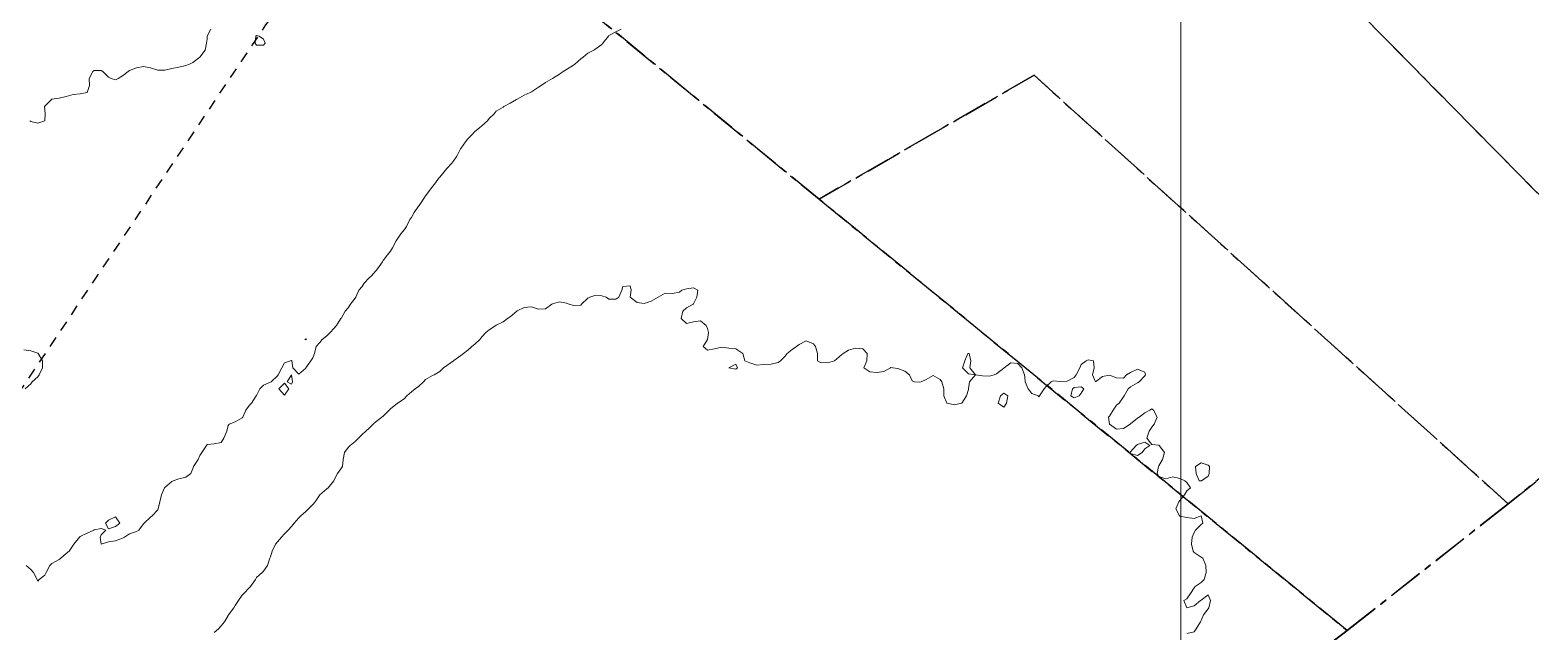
# Model space of a CAD drawing. Header units: centimetres. Extents: x 0 to 642158, y -847 to 649707.
# Drawn here: x 616185.2 to 616291.6, y 620400.5 to 620443.2 of the extents above; entities that cross this region are included whole.
import ezdxf

# ---------------------------------------------------------------- set-up
doc = ezdxf.new("R2010")
doc.units = ezdxf.units.CM
doc.header["$MEASUREMENT"] = 0
doc.linetypes.add('CENTERX2', pattern=[4, 2.5, -0.5, 0.5, -0.5])
doc.linetypes.add('JIS_02_0.7', pattern=[1.35, 0.75, -0.6])
for name, color, linetype, lineweight in [('MEV_grille', 254, 'Continuous', 9), ('WAL_parcellaire agricole', 7, 'JIS_02_0.7', 25), ('WAL_topographie 0.5', 253, 'Continuous', 20)]:
    doc.layers.add(name, color=color, linetype=linetype, lineweight=lineweight)
doc.layers.add('SPW_parcellaire cadastral', color=7, linetype='CENTERX2', lineweight=25, true_color=0xff0542)

# ---------------------------------------------------------------- blocks, each defined once
blk = doc.blocks.new('*U112')
at = {"layer": 'MEV_grille', "transparency": 33554687}
blk.add_lwpolyline([(0, 1825.48), (0, -1825.48)], dxfattribs=at)
blk = doc.blocks.new('*U113')
at = {"layer": 'MEV_grille', "color": 0, "linetype": 'ByBlock', "lineweight": -2, "transparency": 16777216}
blk.add_blockref('*U112', (900, 0), dxfattribs=at)

msp = doc.modelspace()

# ---------------------------------------------------------------- linework, layer by layer
at = {"layer": 'SPW_parcellaire cadastral'}
for points in [[(616303.32, 620420.25), (616224.63, 620500.07), (616235.18, 620514.94), (616341.48, 620417.92), (616323.15, 620403.09), (616303.32, 620420.25)], [(616303.32, 620420.25), (616290.03, 620409.61), (616256.41, 620439.97), (616241.16, 620431.19), (616199.69, 620465.2), (616224.63, 620500.07), (616303.32, 620420.25)], [(616129.31, 620374.52), (616132.6, 620378.54), (616199.69, 620465.2), (616241.16, 620431.19), (616278.61, 620400.63), (616188.38, 620332.54), (616182.57, 620337.28), (616178.58, 620340.42), (616129.31, 620374.52)], [(616290.03, 620409.61), (616278.61, 620400.63), (616241.16, 620431.19), (616256.41, 620439.97), (616290.03, 620409.61)], [(616290.03, 620409.61), (616303.32, 620420.25), (616323.15, 620403.09), (616399.68, 620325.69), (616371.02, 620300.45), (616358.06, 620289.88), (616353.64, 620285.88), (616330.12, 620265.67), (616329.04, 620264.85), (616291.15, 620237.51), (616212.07, 620310.72), (616188.38, 620332.54), (616278.61, 620400.63), (616290.03, 620409.61)]]:
    msp.add_lwpolyline(points, dxfattribs=at)
at = {"layer": 'WAL_parcellaire agricole'}
msp.add_lwpolyline([(616141.27, 620365.8), (616180.6, 620411.8), (616201.93, 620443.55), (616224.18, 620472.81), (616228.43, 620487.81), (616231.92, 620510.31), (616242.08, 620565.97), (616248.66, 620583.81), (616259.29, 620600.93), (616303.28, 620668.31), (616366.78, 620618.45), (616356.91, 620606.44), (616410.67, 620553.33), (616451.67, 620512.33)], dxfattribs=at)
at = {"layer": 'WAL_topographie 0.5'}
for points in [[(616184.92, 620405.25), (616185.25, 620404.96), (616185.43, 620404.75), (616185.71, 620404.25), (616185.75, 620404.13), (616185.84, 620404.25), (616186.25, 620404.55), (616186.35, 620404.75), (616186.61, 620405.25), (616186.75, 620405.38), (616187.25, 620405.66), (616187.38, 620405.75), (616187.75, 620406.08), (616187.96, 620406.25), (616188.25, 620406.67), (616188.31, 620406.75), (616188.7, 620407.25), (616188.75, 620407.29), (616189.25, 620407.54), (616189.72, 620407.75), (616189.75, 620407.76), (616190.25, 620407.87), (616190.58, 620407.75), (616190.25, 620407.42), (616190.18, 620407.25), (616190.25, 620406.75), (616190.75, 620406.92), (616191.25, 620406.99), (616191.75, 620407.18), (616191.9, 620407.25), (616192.25, 620407.49), (616192.75, 620407.64), (616192.91, 620407.75), (616193.25, 620408.19), (616193.3, 620408.25), (616193.75, 620408.66), (616193.86, 620408.75), (616194.25, 620409.19), (616194.28, 620409.25), (616194.39, 620409.75), (616194.51, 620410.25), (616194.73, 620410.75), (616194.75, 620410.77), (616195.25, 620411.19), (616195.34, 620411.25), (616195.75, 620411.37), (616196.25, 620411.49), (616196.59, 620411.75), (616196.75, 620412.12), (616196.8, 620412.25), (616197.11, 620412.75), (616197.25, 620413.04), (616197.38, 620413.25), (616197.7, 620413.75), (616197.75, 620413.81), (616198.25, 620413.85), (616198.75, 620413.96), (616198.94, 620414.25), (616199.15, 620414.75), (616199.25, 620415.15), (616199.31, 620415.25), (616199.75, 620415.42), (616200.25, 620415.7), (616200.28, 620415.75), (616200.51, 620416.25), (616200.75, 620416.61), (616200.91, 620416.75), (616201.23, 620417.25), (616201.25, 620417.29), (616201.5, 620417.75), (616201.75, 620418.01), (616202.25, 620418.23), (616202.3, 620418.25), (616202.75, 620418.67), (616202.8, 620418.75), (616203.06, 620419.25), (616203.25, 620419.6), (616203.67, 620419.75), (616203.75, 620419.77), (616203.77, 620419.75), (616203.84, 620419.25), (616204.25, 620418.79), (616204.75, 620419.23), (616204.76, 620419.25), (616205.11, 620419.75), (616205.25, 620419.96), (616205.37, 620420.25), (616205.49, 620420.75), (616205.75, 620421.04), (616205.91, 620421.25), (616206.25, 620421.52), (616206.47, 620421.75), (616206.75, 620422.02), (616206.92, 620422.25), (616207.25, 620422.73), (616207.26, 620422.75), (616207.55, 620423.25), (616207.75, 620423.49), (616207.93, 620423.75), (616208.25, 620424.17), (616208.3, 620424.25), (616208.52, 620424.75), (616208.75, 620425), (616208.9, 620425.25), (616209.25, 620425.61), (616209.39, 620425.75), (616209.75, 620426.13), (616209.85, 620426.25), (616210.19, 620426.75), (616210.25, 620426.84), (616210.54, 620427.25), (616210.75, 620427.52), (616210.91, 620427.75), (616211.16, 620428.25), (616211.25, 620428.38), (616211.49, 620428.75), (616211.75, 620429.05), (616211.9, 620429.25), (616212.14, 620429.75), (616212.25, 620429.9), (616212.45, 620430.25), (616212.75, 620430.69), (616212.79, 620430.75), (616213.12, 620431.25), (616213.25, 620431.43), (616213.49, 620431.75), (616213.75, 620432.09), (616213.89, 620432.25), (616214.24, 620432.75), (616214.25, 620432.76), (616214.65, 620433.25), (616214.75, 620433.37), (616215.1, 620433.75), (616215.25, 620433.93), (616215.46, 620434.25), (616215.73, 620434.75), (616215.75, 620434.78), (616216.09, 620435.25), (616216.25, 620435.47), (616216.54, 620435.75), (616216.75, 620436), (616217.08, 620436.25), (616217.25, 620436.39), (616217.64, 620436.75), (616217.75, 620436.92), (616218.12, 620437.25), (616218.25, 620437.42), (616218.75, 620437.72), (616218.81, 620437.75), (616219.25, 620438), (616219.69, 620438.25), (616219.75, 620438.27), (616220.25, 620438.56), (616220.66, 620438.75), (616220.75, 620438.8), (616221.25, 620439.14), (616221.44, 620439.25), (616221.75, 620439.46), (616222.25, 620439.75), (616222.25, 620439.75), (616222.75, 620440.05), (616223, 620440.25), (616223.25, 620440.39), (616223.75, 620440.68), (616223.83, 620440.75), (616224.25, 620441.13), (616224.42, 620441.25), (616224.75, 620441.55), (616225.18, 620441.75), (616225.25, 620441.79), (616225.75, 620442.15), (616225.82, 620442.25), (616226.21, 620442.75), (616226.25, 620442.78), (616226.75, 620443.05), (616227.11, 620443.25)], [(616185.17, 620436.75), (616185.25, 620436.7), (616185.75, 620436.57), (616186.25, 620436.75), (616186.25, 620436.75), (616186.26, 620437.25), (616186.25, 620437.5), (616186.23, 620437.75), (616186.25, 620437.78), (616186.71, 620438.25), (616186.75, 620438.27), (616187.25, 620438.36), (616187.75, 620438.46), (616188.25, 620438.62), (616188.75, 620438.66), (616189.25, 620438.75), (616189.25, 620438.75), (616189.41, 620439.25), (616189.4, 620439.75), (616189.64, 620440.25), (616189.75, 620440.32), (616190.25, 620440.32), (616190.36, 620440.25), (616190.75, 620439.84), (616190.95, 620439.75), (616191.25, 620439.66), (616191.44, 620439.75), (616191.75, 620439.94), (616192.15, 620440.25), (616192.25, 620440.31), (616192.75, 620440.5), (616193.25, 620440.59), (616193.75, 620440.5), (616194.25, 620440.33), (616194.75, 620440.33), (616195.25, 620440.45), (616195.75, 620440.54), (616196.25, 620440.66), (616196.5, 620440.75), (616196.75, 620440.88), (616197.25, 620441.25), (616197.25, 620441.25), (616197.61, 620441.75), (616197.7, 620442.25), (616197.75, 620442.54), (616197.77, 620442.75), (616198.03, 620443.25)], [(616201.87, 620442.25), (616201.75, 620442.1), (616201.25, 620442.11), (616201.16, 620442.25), (616201.2, 620442.75), (616201.25, 620442.8), (616201.45, 620442.75), (616201.75, 620442.53), (616201.87, 620442.25)], [(616198.25, 620400.49), (616198.57, 620400.75), (616198.75, 620400.96), (616198.99, 620401.25), (616199.25, 620401.69), (616199.28, 620401.75), (616199.64, 620402.25), (616199.75, 620402.41), (616199.97, 620402.75), (616200.25, 620403.14), (616200.35, 620403.25), (616200.75, 620403.67), (616200.84, 620403.75), (616201.18, 620404.25), (616201.25, 620404.38), (616201.67, 620404.75), (616201.75, 620404.84), (616202.03, 620405.25), (616202.2, 620405.75), (616202.25, 620405.85), (616202.37, 620406.25), (616202.6, 620406.75), (616202.75, 620406.92), (616203.02, 620407.25), (616203.25, 620407.49), (616203.51, 620407.75), (616203.75, 620408), (616203.94, 620408.25), (616204.25, 620408.61), (616204.4, 620408.75), (616204.75, 620409.06), (616204.95, 620409.25), (616205.25, 620409.56), (616205.41, 620409.75), (616205.75, 620410.24), (616205.76, 620410.25), (616206.25, 620410.66), (616206.34, 620410.75), (616206.74, 620411.25), (616206.75, 620411.27), (616207.01, 620411.75), (616207.25, 620412.08), (616207.36, 620412.25), (616207.41, 620412.75), (616207.49, 620413.25), (616207.75, 620413.61), (616207.89, 620413.75), (616208.25, 620414.02), (616208.49, 620414.25), (616208.75, 620414.51), (616209.02, 620414.75), (616209.25, 620414.96), (616209.52, 620415.25), (616209.75, 620415.45), (616210.14, 620415.75), (616210.25, 620415.83), (616210.66, 620416.25), (616210.75, 620416.34), (616211.25, 620416.73), (616211.29, 620416.75), (616211.75, 620417.08), (616211.93, 620417.25), (616212.25, 620417.54), (616212.51, 620417.75), (616212.75, 620417.93), (616213.1, 620418.25), (616213.25, 620418.41), (616213.75, 620418.71), (616213.85, 620418.75), (616214.25, 620418.98), (616214.51, 620419.25), (616214.75, 620419.42), (616215.23, 620419.75), (616215.25, 620419.76), (616215.75, 620420.12), (616215.94, 620420.25), (616216.25, 620420.49), (616216.54, 620420.75), (616216.75, 620420.93), (616217.09, 620421.25), (616217.25, 620421.45), (616217.52, 620421.75), (616217.75, 620421.93), (616218.23, 620422.25), (616218.25, 620422.27), (616218.75, 620422.51), (616219.07, 620422.75), (616219.25, 620422.86), (616219.71, 620423.25), (616219.75, 620423.28), (616220.25, 620423.53), (616220.75, 620423.56), (616221.25, 620423.41), (616221.75, 620423.42), (616222.2, 620423.75), (616222.25, 620423.79), (616222.75, 620423.91), (616223.25, 620423.83), (616223.43, 620423.75), (616223.75, 620423.66), (616224.25, 620423.69), (616224.31, 620423.75), (616224.75, 620424.19), (616224.9, 620424.25), (616225.25, 620424.38), (616225.75, 620424.35), (616226.05, 620424.25), (616226.25, 620424.12), (616226.75, 620424.11), (616226.95, 620424.25), (616227.16, 620424.75), (616227.25, 620425), (616227.75, 620425.05), (616227.82, 620424.75), (616227.75, 620424.25), (616228.25, 620423.88), (616228.75, 620423.81), (616229.25, 620423.96), (616229.75, 620424.25), (616229.75, 620424.25), (616230.25, 620424.53), (616230.75, 620424.5), (616231.25, 620424.61), (616231.43, 620424.75), (616231.75, 620424.85), (616232.25, 620424.92), (616232.56, 620424.75), (616232.48, 620424.25), (616232.25, 620423.78), (616232.22, 620423.75), (616231.75, 620423.49), (616231.49, 620423.25), (616231.38, 620422.75), (616231.75, 620422.38), (616232.25, 620422.51), (616232.75, 620422.58), (616233.16, 620422.25), (616233.25, 620422.03), (616233.32, 620421.75), (616233.25, 620421.25), (616233.25, 620421.25), (616232.93, 620420.75), (616233.25, 620420.49), (616233.75, 620420.58), (616234.25, 620420.7), (616234.75, 620420.63), (616235.25, 620420.58), (616235.75, 620420.25), (616235.75, 620420.25), (616235.88, 620419.75), (616236.25, 620419.61), (616236.75, 620419.44), (616237.25, 620419.47), (616237.75, 620419.51), (616238.25, 620419.62), (616238.42, 620419.75), (616238.75, 620420.06), (616238.9, 620420.25), (616239.25, 620420.54), (616239.55, 620420.75), (616239.75, 620420.89), (616240.25, 620421.15), (616240.75, 620420.94), (616240.91, 620420.75), (616241.04, 620420.25), (616241.05, 620419.75), (616241.25, 620419.62), (616241.75, 620419.59), (616242.25, 620419.75), (616242.25, 620419.75), (616242.75, 620420.17), (616242.86, 620420.25), (616243.25, 620420.5), (616243.75, 620420.64), (616244.25, 620420.58), (616244.57, 620420.25), (616244.54, 620419.75), (616244.33, 620419.25), (616244.75, 620418.95), (616245.25, 620418.91), (616245.75, 620418.99), (616246.22, 620419.25), (616246.25, 620419.27), (616246.38, 620419.25), (616246.75, 620419.19), (616247.25, 620419), (616247.56, 620418.75), (616247.75, 620418.33), (616247.92, 620418.25), (616248.25, 620418.22), (616248.39, 620418.25), (616248.75, 620418.42), (616249.25, 620418.69), (616249.75, 620418.41), (616249.86, 620418.25), (616250, 620417.75), (616250.01, 620417.25), (616250.22, 620416.75), (616250.25, 620416.74), (616250.75, 620416.62), (616251.25, 620416.74), (616251.27, 620416.75), (616251.61, 620417.25), (616251.75, 620417.7), (616251.76, 620417.75), (616251.83, 620418.25), (616252.25, 620418.75), (616251.75, 620418.83), (616251.33, 620419.25), (616251.49, 620419.75), (616251.71, 620420.25), (616251.75, 620420.27), (616251.79, 620420.25), (616251.91, 620419.75), (616251.85, 620419.25), (616252.25, 620418.75), (616252.25, 620418.75), (616252.75, 620418.67), (616253.25, 620418.65), (616253.58, 620418.75), (616253.75, 620418.81), (616254.25, 620419.22), (616254.28, 620419.25), (616254.75, 620419.59), (616255.25, 620419.54), (616255.53, 620419.25), (616255.73, 620418.75), (616255.75, 620418.58), (616255.78, 620418.25), (616255.99, 620417.75), (616256.25, 620417.43), (616256.69, 620417.25), (616256.75, 620417.19), (616256.8, 620417.25), (616257.12, 620417.75), (616257.25, 620417.91), (616257.62, 620418.25), (616257.75, 620418.32), (616258.25, 620418.28), (616258.75, 620418.3), (616259.25, 620418.57), (616259.4, 620418.75), (616259.64, 620419.25), (616259.75, 620419.48), (616260.1, 620419.75), (616260.25, 620419.82), (616260.62, 620419.75), (616260.66, 620419.25), (616260.56, 620418.75), (616260.75, 620418.25), (616261.25, 620418.63), (616261.75, 620418.73), (616262.25, 620418.54), (616262.75, 620418.51), (616262.96, 620418.75), (616263.25, 620418.92), (616263.75, 620419.14), (616264.25, 620418.93), (616264.31, 620418.75), (616264.25, 620418.67), (616263.85, 620418.25), (616263.75, 620418.18), (616263.25, 620417.91), (616263.07, 620417.75), (616262.79, 620417.25), (616262.75, 620417.19), (616262.43, 620416.75), (616262.25, 620416.6), (616262.01, 620416.25), (616261.75, 620415.83), (616261.69, 620415.75), (616261.75, 620415.25), (616261.75, 620415.25), (616262.25, 620414.89), (616262.75, 620414.94), (616263.23, 620415.25), (616263.25, 620415.27), (616263.75, 620415.67), (616263.85, 620415.75), (616264.25, 620416.06), (616264.61, 620416.25), (616264.75, 620416.34), (616264.87, 620416.25), (616265.13, 620415.75), (616264.91, 620415.25), (616264.75, 620415.04), (616264.57, 620414.75), (616264.41, 620414.25), (616264.75, 620413.81), (616265.25, 620413.77), (616265.28, 620413.75), (616265.66, 620413.25), (616265.51, 620412.75), (616265.25, 620412.31), (616265.22, 620412.25), (616265.13, 620411.75), (616265.25, 620411.54), (616265.75, 620411.37), (616266.25, 620411.51), (616266.75, 620411.41), (616267.1, 620411.25), (616267.25, 620411.11), (616267.5, 620410.75), (616267.25, 620410.52), (616267.08, 620410.25), (616266.75, 620409.85), (616266.68, 620409.75), (616266.46, 620409.25), (616266.72, 620408.75), (616266.75, 620408.73), (616267.25, 620408.63), (616267.75, 620408.58), (616268.25, 620408.75), (616268.25, 620408.75), (616268.25, 620408.75), (616268.38, 620408.25), (616268.25, 620408.15), (616267.85, 620407.75), (616267.75, 620407.58), (616267.62, 620407.25), (616267.56, 620406.75), (616267.69, 620406.25), (616267.75, 620406.15), (616268.25, 620405.84), (616268.38, 620405.75), (616268.59, 620405.25), (616268.62, 620404.75), (616268.46, 620404.25), (616268.25, 620404.04), (616267.84, 620403.75), (616267.75, 620403.66), (616267.49, 620403.25), (616267.25, 620402.88), (616267.03, 620402.75), (616267.25, 620402.25), (616267.75, 620402.38), (616268.2, 620402.75), (616268.25, 620402.79), (616268.75, 620403.16), (616268.92, 620402.75), (616268.81, 620402.25), (616268.75, 620402.16), (616268.43, 620401.75), (616268.25, 620401.35), (616268.2, 620401.25), (616267.9, 620400.75), (616267.75, 620400.54), (616267.25, 620400.42)], [(616204.81, 620421.25), (616204.75, 620421.22), (616204.69, 620421.25), (616204.75, 620421.29), (616204.81, 620421.25)], [(616184.75, 620420.51), (616185.25, 620420.45), (616185.75, 620420.28), (616185.78, 620420.25), (616186.08, 620419.75), (616186.08, 620419.25), (616185.84, 620418.75), (616185.75, 620418.61), (616185.35, 620418.25), (616185.25, 620418.12), (616184.84, 620417.75)], [(616203.75, 620418.09), (616203.8, 620418.25), (616203.75, 620418.75), (616203.43, 620418.25), (616203.75, 620418.09)], [(616235.25, 620419.14), (616235.37, 620419.25), (616235.25, 620419.5), (616234.75, 620419.25), (616235.25, 620419.14)], [(616203.25, 620417.31), (616203.55, 620417.75), (616203.25, 620418.17), (616202.84, 620417.75), (616203.25, 620417.31)], [(616259.25, 620417.11), (616259.61, 620417.25), (616259.75, 620417.44), (616259.93, 620417.75), (616259.75, 620417.9), (616259.25, 620417.86), (616259.14, 620417.75), (616259.01, 620417.25), (616259.25, 620417.11)], [(616254.25, 620416.45), (616254.46, 620416.75), (616254.54, 620417.25), (616254.25, 620417.45), (616254.03, 620417.25), (616253.86, 620416.75), (616254.25, 620416.45)], [(616263.75, 620413.04), (616264.08, 620413.25), (616264.25, 620413.5), (616264.62, 620413.75), (616264.25, 620413.98), (616263.75, 620413.81), (616263.65, 620413.75), (616263.25, 620413.3), (616263.21, 620413.25), (616263.25, 620413.17), (616263.75, 620413.04)], [(616268.28, 620411.25), (616268.25, 620411.23), (616268.12, 620411.25), (616267.89, 620411.75), (616267.85, 620412.25), (616268.25, 620412.51), (616268.75, 620412.35), (616268.84, 620412.25), (616268.83, 620411.75), (616268.75, 620411.58), (616268.28, 620411.25)], [(616191.56, 620408.25), (616191.25, 620408.01), (616190.75, 620407.84), (616190.55, 620408.25), (616190.75, 620408.44), (616191.25, 620408.69), (616191.56, 620408.25)]]:
    msp.add_lwpolyline(points, dxfattribs=at)

# ---------------------------------------------------------------- block references
at = {"layer": 'MEV_grille', "transparency": 33554687}
msp.add_blockref('*U113', (615366.81, 620593.64), dxfattribs=at)

doc.saveas('drawing.dxf')
